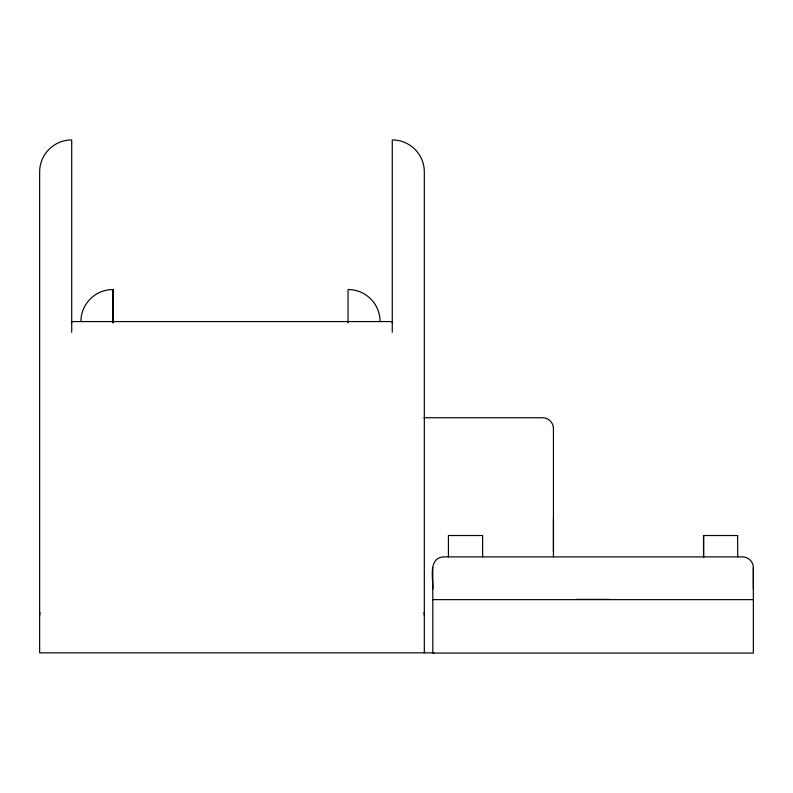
<?xml version="1.0" encoding="UTF-8"?>
<svg xmlns="http://www.w3.org/2000/svg" width="793" height="793" viewBox="0 0 793 793"><rect width="100%" height="100%" fill="white"/><g stroke="black" fill="none" stroke-linecap="round" stroke-linejoin="round"><path stroke-width="1.19" d="M71.707 322.89L71.707 139.935A32.057 32.057 0 0 0 39.65 171.992L39.65 652.837L433.84 652.837M112.963 322.692L112.963 289.524A32.057 32.057 0 0 0 80.906 321.581M392.267 322.89L392.267 139.935A32.057 32.057 0 0 1 424.324 171.992L424.324 652.837M432.79 588.951C433.365 579.098 427.774 558.044 443.475 556.894L742.664 556.894C748.384 556.864 753.39 561.86 753.35 567.58L753.35 653.065L432.79 653.065L432.79 567.58M553.435 556.914L553.435 428.438C553.464 422.719 548.469 417.723 542.749 417.752L423.977 417.752M753.35 588.951L753.35 567.58M737.728 535.523L703.53 535.523L703.53 556.894M576.67 599.409L609.797 599.409M432.79 599.637L753.35 599.637M737.619 535.523L737.728 556.894M703.639 535.523L703.639 556.894M553.435 518.741L553.435 551.849M482.6 556.894L482.6 535.523L448.412 535.523L448.412 556.894M392.267 332.267L392.267 321.581L71.707 321.581L71.707 332.267M348.038 322.949L348.038 289.524A32.057 32.057 0 0 1 380.095 321.581M112.963 289.524L112.963 322.949M423.968 612.672A10.686 10.686 0 0 1 424.324 615.437M39.65 615.437A10.686 10.686 0 0 1 40.017 612.672"/></g></svg>
